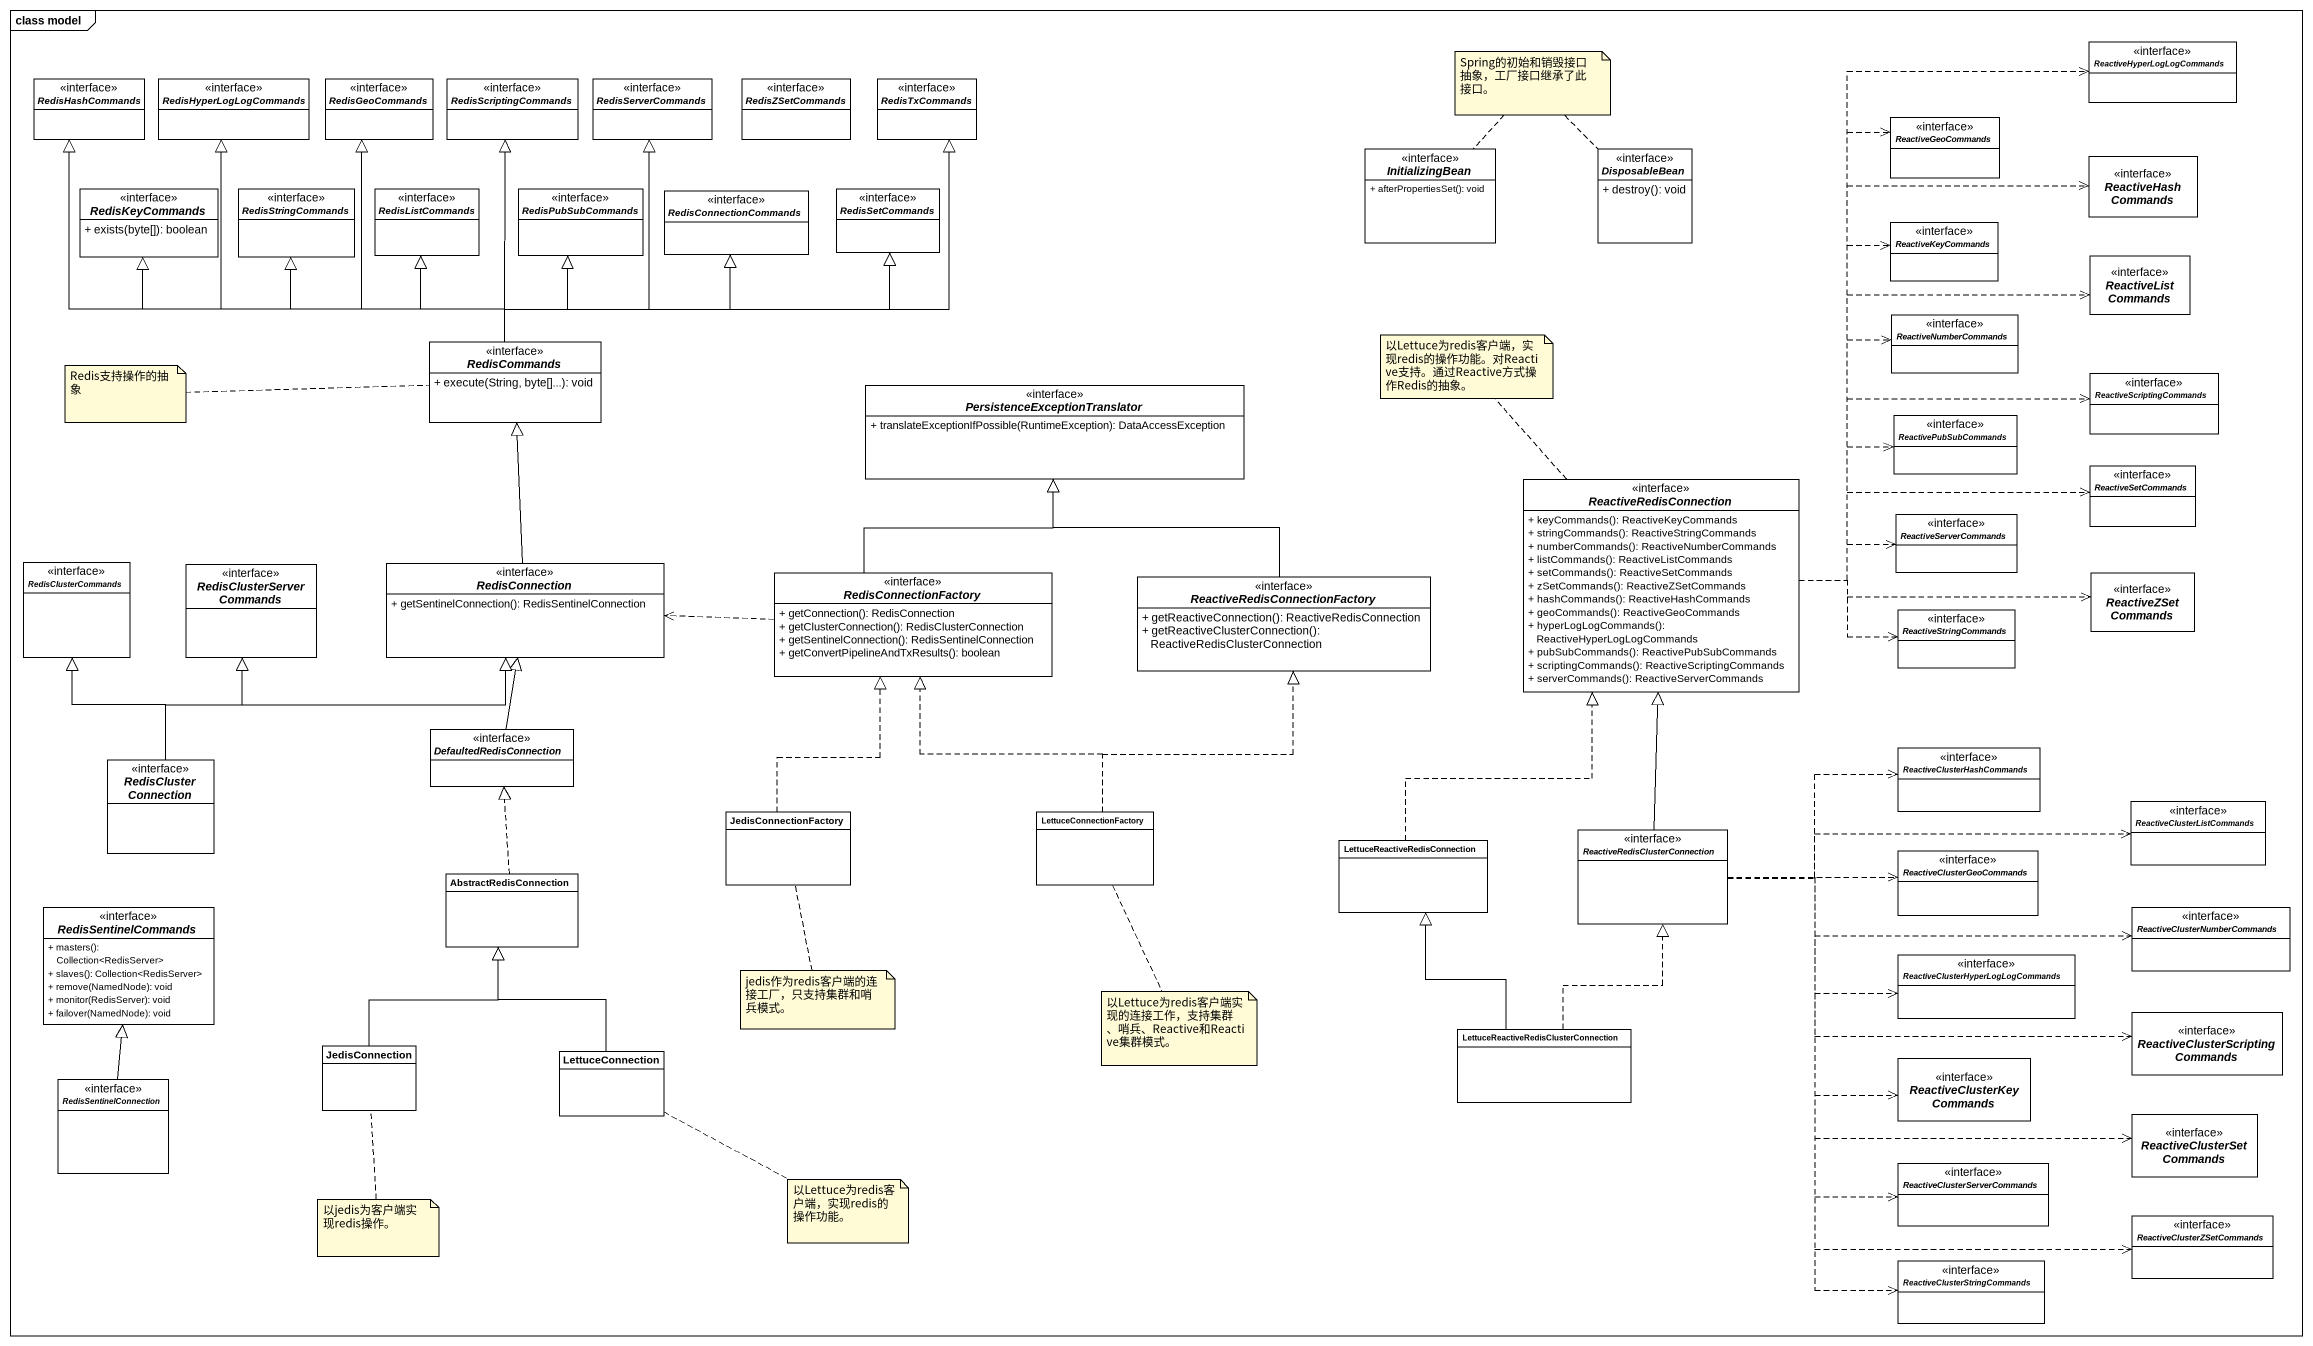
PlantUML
@startuml
mainframe class model
hide circle
hide empty members
skinparam classAttributeIconSize 0
interface RedisHashCommands #FFFFFF
interface RedisHyperLogLogCommands #FFFFFF
interface RedisGeoCommands #FFFFFF
interface RedisScriptingCommands #FFFFFF
interface RedisServerCommands #FFFFFF
interface RedisZSetCommands #FFFFFF
interface RedisTxCommands #FFFFFF
interface ReactiveHyperLogLogCommands #FFFFFF
interface ReactiveGeoCommands #FFFFFF
interface InitializingBean #FFFFFF {
  + afterPropertiesSet(): void
}
interface DisposableBean #FFFFFF {
  + destroy(): void
}
interface ReactiveHashCommands #FFFFFF
interface RedisKeyCommands #FFFFFF {
  + exists(byte[]): boolean
}
interface RedisStringCommands #FFFFFF
interface RedisListCommands #FFFFFF
interface RedisPubSubCommands #FFFFFF
interface RedisConnectionCommands #FFFFFF
interface RedisSetCommands #FFFFFF
interface ReactiveKeyCommands #FFFFFF
interface ReactiveListCommands #FFFFFF
interface ReactiveNumberCommands #FFFFFF
interface RedisCommands #FFFFFF {
  + execute(String, byte[]...): void
}
interface "PersistenceExceptionTranslator" as PersistenceExceptionTranslat #FFFFFF {
  + translateExceptionIfPossible(RuntimeException): DataAccessException
}
interface ReactivePubSubCommands #FFFFFF
interface ReactiveScriptingCommands #FFFFFF
interface ReactiveRedisConnection #FFFFFF {
  + keyCommands(): ReactiveKeyCommands
  + stringCommands(): ReactiveStringCommands
  + numberCommands(): ReactiveNumberCommands
  + listCommands(): ReactiveListCommands
  + setCommands(): ReactiveSetCommands
  + zSetCommands(): ReactiveZSetCommands
  + hashCommands(): ReactiveHashCommands
  + geoCommands(): ReactiveGeoCommands
  + hyperLogLogCommands(): ReactiveHyperLogLogCommands
  + pubSubCommands(): ReactivePubSubCommands
  + scriptingCommands(): ReactiveScriptingCommands
  + serverCommands(): ReactiveServerCommands
}
interface ReactiveSetCommands #FFFFFF
interface ReactiveServerCommands #FFFFFF
interface RedisClusterCommands #FFFFFF
interface RedisClusterServerCommands #FFFFFF
interface RedisConnection #FFFFFF {
  + getSentinelConnection(): RedisSentinelConnection
}
interface RedisConnectionFactory #FFFFFF {
  + getConnection(): RedisConnection
  + getClusterConnection(): RedisClusterConnection
  + getSentinelConnection(): RedisSentinelConnection
  + getConvertPipelineAndTxResults(): boolean
}
interface "ReactiveRedisConnectionFactory" as ReactiveRedisConnectionFacto #FFFFFF {
  + getReactiveConnection(): ReactiveRedisConnection
  + getReactiveClusterConnection(): ReactiveRedisClusterConnection
}
interface ReactiveZSetCommands #FFFFFF
interface ReactiveStringCommands #FFFFFF
interface DefaultedRedisConnection #FFFFFF
interface RedisClusterConnection #FFFFFF
interface ReactiveClusterHashCommands #FFFFFF
class JedisConnectionFactory #FFFFFF
class LettuceConnectionFactory #FFFFFF
class "LettuceReactiveRedisConnection" as LettuceReactiveRedisConnecti #FFFFFF
interface "ReactiveRedisClusterConnection" as ReactiveRedisClusterConnecti #FFFFFF
interface ReactiveClusterListCommands #FFFFFF
class AbstractRedisConnection #FFFFFF
interface ReactiveClusterGeoCommands #FFFFFF
interface RedisSentinelCommands #FFFFFF {
  + masters(): Collection<RedisServer>
  + slaves(): Collection<RedisServer>
  + remove(NamedNode): void
  + monitor(RedisServer): void
  + failover(NamedNode): void
}
interface "ReactiveClusterNumberCommands" as ReactiveClusterNumberCommand #FFFFFF
interface "ReactiveClusterHyperLogLogCommands" as ReactiveClusterHyperLogLogCo #FFFFFF
class "LettuceReactiveRedisClusterConnection" as LettuceReactiveRedisClusterC #FFFFFF
interface "ReactiveClusterScriptingCommands" as ReactiveClusterScriptingComm #FFFFFF
class JedisConnection #FFFFFF
class LettuceConnection #FFFFFF
interface ReactiveClusterKeyCommands #FFFFFF
interface RedisSentinelConnection #FFFFFF
interface ReactiveClusterSetCommands #FFFFFF
interface "ReactiveClusterServerCommands" as ReactiveClusterServerCommand #FFFFFF
interface ReactiveClusterZSetCommands #FFFFFF
interface "ReactiveClusterStringCommands" as ReactiveClusterStringCommand #FFFFFF
RedisCommands -up-|> RedisHashCommands
RedisCommands -up-|> RedisHyperLogLogCommands
RedisCommands -up-|> RedisGeoCommands
RedisCommands -up-|> RedisScriptingCommands
RedisCommands -up-|> RedisServerCommands
RedisCommands -up-|> RedisTxCommands
RedisCommands -left-|> RedisKeyCommands
RedisCommands -up-|> RedisStringCommands
RedisCommands -up-|> RedisListCommands
RedisCommands -up-|> RedisPubSubCommands
RedisCommands -up-|> RedisConnectionCommands
RedisCommands -right-|> RedisSetCommands
ReactiveRedisConnection .up.> ReactiveHyperLogLogCommands
ReactiveRedisConnection .up.> ReactiveGeoCommands
ReactiveRedisConnection .up.> ReactiveHashCommands
ReactiveRedisConnection .up.> ReactiveKeyCommands
ReactiveRedisConnection .up.> ReactiveListCommands
ReactiveRedisConnection .up.> ReactiveNumberCommands
ReactiveRedisConnection .right.> ReactivePubSubCommands
ReactiveRedisConnection .right.> ReactiveScriptingCommands
ReactiveRedisConnection .right.> ReactiveSetCommands
ReactiveRedisConnection .right.> ReactiveServerCommands
ReactiveRedisConnection .right.> ReactiveZSetCommands
ReactiveRedisConnection .right.> ReactiveStringCommands
RedisConnection -up-|> RedisCommands
RedisConnectionFactory -up-|> PersistenceExceptionTranslat
RedisConnectionFactory .left.> RedisConnection
ReactiveRedisConnectionFacto -up-|> PersistenceExceptionTranslat
DefaultedRedisConnection -up-|> RedisConnection
RedisClusterConnection -up-|> RedisClusterCommands
RedisClusterConnection -up-|> RedisClusterServerCommands
RedisClusterConnection -right-|> RedisConnection
JedisConnectionFactory .up.|> RedisConnectionFactory
LettuceConnectionFactory .up.|> RedisConnectionFactory
LettuceConnectionFactory .up.|> ReactiveRedisConnectionFacto
LettuceReactiveRedisConnecti .up.|> ReactiveRedisConnection
ReactiveRedisClusterConnecti -up-|> ReactiveRedisConnection
ReactiveRedisClusterConnecti .right.> ReactiveClusterHashCommands
ReactiveRedisClusterConnecti .right.> ReactiveClusterListCommands
ReactiveRedisClusterConnecti .right.> ReactiveClusterGeoCommands
ReactiveRedisClusterConnecti .right.> ReactiveClusterNumberCommand
ReactiveRedisClusterConnecti .right.> ReactiveClusterHyperLogLogCo
ReactiveRedisClusterConnecti .right.> ReactiveClusterScriptingComm
ReactiveRedisClusterConnecti ..> ReactiveClusterKeyCommands
ReactiveRedisClusterConnecti .right.> ReactiveClusterSetCommands
ReactiveRedisClusterConnecti ..> ReactiveClusterServerCommand
ReactiveRedisClusterConnecti ..> ReactiveClusterZSetCommands
ReactiveRedisClusterConnecti ..> ReactiveClusterStringCommand
AbstractRedisConnection .up.|> DefaultedRedisConnection
LettuceReactiveRedisClusterC -up-|> LettuceReactiveRedisConnecti
LettuceReactiveRedisClusterC .up.|> ReactiveRedisClusterConnecti
JedisConnection -up-|> AbstractRedisConnection
LettuceConnection -up-|> AbstractRedisConnection
RedisSentinelConnection -up-|> RedisSentinelCommands
note as N1
  Spring的初始和销毁接口抽象，工厂接口继承了此接口。
end note
N1 .. InitializingBean
N1 .. DisposableBean
note left of RedisCommands : Redis支持操作的抽象
note top of ReactiveRedisConnection : 以Lettuce为redis客户端，实现redis的操作功能。对Reactive支持。通过Reactive方式操作Redis的抽象。
note bottom of JedisConnectionFactory : jedis作为redis客户端的连接工厂，只支持集群和哨兵模式。
note bottom of LettuceConnectionFactory : 以Lettuce为redis客户端实现的连接工作，支持集群、哨兵、Reactive和Reactive集群模式。
note bottom of JedisConnection : 以jedis为客户端实现redis操作。
note right of LettuceConnection : 以Lettuce为redis客户端，实现redis的操作功能。
@enduml
